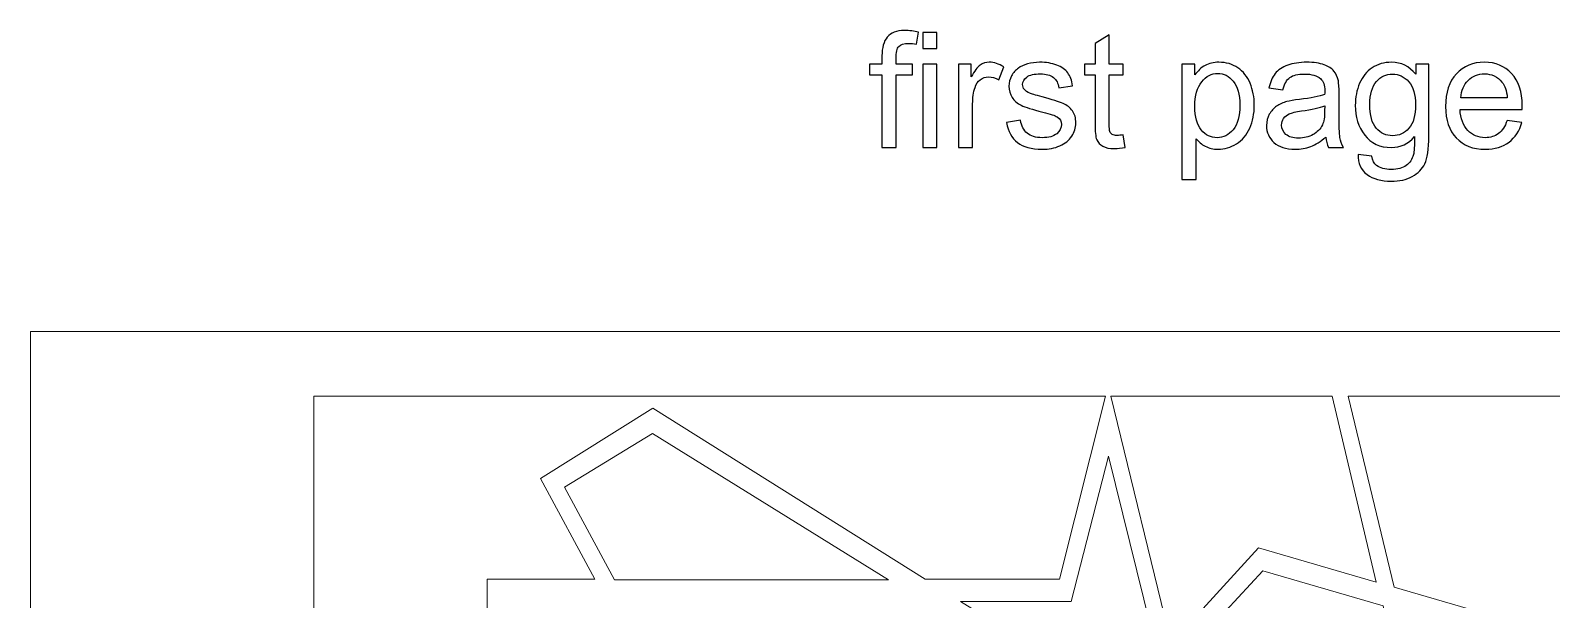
# Model space of a CAD drawing. Header units: centimetres. Extents: x -12.3 to 38.8, y -41.7 to 12.7.
# Drawn here: x 23.9 to 31.91, y 9.61 to 12.6 of the extents above; entities that cross this region are included whole.
import ezdxf

# ---------------------------------------------------------------- set-up
doc = ezdxf.new("R2010")
doc.units = ezdxf.units.CM
doc.header["$MEASUREMENT"] = 0
doc.layers.add('layer 1', color=7, linetype='Continuous')

msp = doc.modelspace()

# ---------------------------------------------------------------- linework, layer by layer
at = {"layer": 'layer 1', "color": 250}
for points, knots in [([(28.3841, 11.98758), (28.3841, 11.98758), (28.3841, 12.36943), (28.3841, 12.36943), (28.3841, 12.36943), (28.3841, 12.36943), (28.31806, 12.36943), (28.31806, 12.36943), (28.31806, 12.36943), (28.31806, 12.36943), (28.31806, 12.427), (28.31806, 12.427), (28.31806, 12.427), (28.31806, 12.427), (28.3841, 12.427), (28.3841, 12.427), (28.3841, 12.427), (28.3841, 12.427), (28.3841, 12.46948), (28.3841, 12.46948), (28.3841, 12.46948), (28.3841, 12.51294), (28.39356, 12.54624), (28.41233, 12.56924), (28.41233, 12.56924), (28.43109, 12.59238), (28.46073, 12.60396), (28.50137, 12.60396), (28.50137, 12.60396), (28.52874, 12.60396), (28.554, 12.60085), (28.57714, 12.59464), (28.57714, 12.59464), (28.57714, 12.59464), (28.56557, 12.53185), (28.56557, 12.53185), (28.56557, 12.53185), (28.5509, 12.53425), (28.53749, 12.53538), (28.52536, 12.53538), (28.52536, 12.53538), (28.49967, 12.53538), (28.48204, 12.5303), (28.47272, 12.52014), (28.47272, 12.52014), (28.46327, 12.50998), (28.45861, 12.48839), (28.45861, 12.45537), (28.45861, 12.45537), (28.45861, 12.45537), (28.45861, 12.427), (28.45861, 12.427), (28.45861, 12.427), (28.45861, 12.427), (28.54412, 12.427), (28.54412, 12.427), (28.54412, 12.427), (28.54412, 12.427), (28.54412, 12.36943), (28.54412, 12.36943), (28.54412, 12.36943), (28.54412, 12.36943), (28.45861, 12.36943), (28.45861, 12.36943), (28.45861, 12.36943), (28.45861, 12.36943), (28.45861, 11.98758), (28.45861, 11.98758), (28.45861, 11.98758), (28.45861, 11.98758), (28.3841, 11.98758), (28.3841, 11.98758)], [0, 0, 0, 0, 0.0526316, 0.0526316, 0.0526316, 0.0526316, 0.1052632, 0.1052632, 0.1052632, 0.1052632, 0.1578947, 0.1578947, 0.1578947, 0.1578947, 0.2105263, 0.2105263, 0.2105263, 0.2105263, 0.2631579, 0.2631579, 0.2631579, 0.2631579, 0.3157895, 0.3157895, 0.3157895, 0.3157895, 0.3684211, 0.3684211, 0.3684211, 0.3684211, 0.4210526, 0.4210526, 0.4210526, 0.4210526, 0.4736842, 0.4736842, 0.4736842, 0.4736842, 0.5263158, 0.5263158, 0.5263158, 0.5263158, 0.5789474, 0.5789474, 0.5789474, 0.5789474, 0.6315789, 0.6315789, 0.6315789, 0.6315789, 0.6842105, 0.6842105, 0.6842105, 0.6842105, 0.7368421, 0.7368421, 0.7368421, 0.7368421, 0.7894737, 0.7894737, 0.7894737, 0.7894737, 0.8421053, 0.8421053, 0.8421053, 0.8421053, 0.8947368, 0.8947368, 0.8947368, 0.8947368, 1, 1, 1, 1]), ([(28.59916, 12.50913), (28.59916, 12.50913), (28.59916, 12.5938), (28.59916, 12.5938), (28.59916, 12.5938), (28.59916, 12.5938), (28.67366, 12.5938), (28.67366, 12.5938), (28.67366, 12.5938), (28.67366, 12.5938), (28.67366, 12.50913), (28.67366, 12.50913), (28.67366, 12.50913), (28.67366, 12.50913), (28.59916, 12.50913), (28.59916, 12.50913)], [0, 0, 0, 0, 0.2, 0.2, 0.2, 0.2, 0.4, 0.4, 0.4, 0.4, 0.6, 0.6, 0.6, 0.6, 1, 1, 1, 1]), ([(29.65496, 12.05404), (29.65496, 12.05404), (29.66512, 11.98829), (29.66512, 11.98829), (29.66512, 11.98829), (29.64424, 11.98391), (29.62547, 11.98165), (29.6091, 11.98165), (29.6091, 11.98165), (29.58215, 11.98165), (29.56127, 11.98589), (29.54631, 11.99449), (29.54631, 11.99449), (29.53149, 12.0031), (29.52105, 12.01425), (29.51498, 12.02822), (29.51498, 12.02822), (29.50891, 12.04219), (29.50595, 12.07154), (29.50595, 12.11627), (29.50595, 12.11627), (29.50595, 12.11627), (29.50595, 12.36943), (29.50595, 12.36943), (29.50595, 12.36943), (29.50595, 12.36943), (29.45092, 12.36943), (29.45092, 12.36943), (29.45092, 12.36943), (29.45092, 12.36943), (29.45092, 12.427), (29.45092, 12.427), (29.45092, 12.427), (29.45092, 12.427), (29.50595, 12.427), (29.50595, 12.427), (29.50595, 12.427), (29.50595, 12.427), (29.50595, 12.53566), (29.50595, 12.53566), (29.50595, 12.53566), (29.50595, 12.53566), (29.58046, 12.58039), (29.58046, 12.58039), (29.58046, 12.58039), (29.58046, 12.58039), (29.58046, 12.427), (29.58046, 12.427), (29.58046, 12.427), (29.58046, 12.427), (29.65496, 12.427), (29.65496, 12.427), (29.65496, 12.427), (29.65496, 12.427), (29.65496, 12.36943), (29.65496, 12.36943), (29.65496, 12.36943), (29.65496, 12.36943), (29.58046, 12.36943), (29.58046, 12.36943), (29.58046, 12.36943), (29.58046, 12.36943), (29.58046, 12.11204), (29.58046, 12.11204), (29.58046, 12.11204), (29.58046, 12.09073), (29.58173, 12.07704), (29.58441, 12.07098), (29.58441, 12.07098), (29.58695, 12.06491), (29.59118, 12.06011), (29.59711, 12.05644), (29.59711, 12.05644), (29.60304, 12.05291), (29.6115, 12.05108), (29.62251, 12.05108), (29.62251, 12.05108), (29.63069, 12.05108), (29.64156, 12.05207), (29.65496, 12.05404)], [0, 0, 0, 0, 0.047619, 0.047619, 0.047619, 0.047619, 0.0952381, 0.0952381, 0.0952381, 0.0952381, 0.1428571, 0.1428571, 0.1428571, 0.1428571, 0.1904762, 0.1904762, 0.1904762, 0.1904762, 0.2380952, 0.2380952, 0.2380952, 0.2380952, 0.2857143, 0.2857143, 0.2857143, 0.2857143, 0.3333333, 0.3333333, 0.3333333, 0.3333333, 0.3809524, 0.3809524, 0.3809524, 0.3809524, 0.4285714, 0.4285714, 0.4285714, 0.4285714, 0.4761905, 0.4761905, 0.4761905, 0.4761905, 0.5238095, 0.5238095, 0.5238095, 0.5238095, 0.5714286, 0.5714286, 0.5714286, 0.5714286, 0.6190476, 0.6190476, 0.6190476, 0.6190476, 0.6666667, 0.6666667, 0.6666667, 0.6666667, 0.7142857, 0.7142857, 0.7142857, 0.7142857, 0.7619048, 0.7619048, 0.7619048, 0.7619048, 0.8095238, 0.8095238, 0.8095238, 0.8095238, 0.8571429, 0.8571429, 0.8571429, 0.8571429, 0.9047619, 0.9047619, 0.9047619, 0.9047619, 1, 1, 1, 1]), ([(28.59916, 11.98758), (28.59916, 11.98758), (28.59916, 12.427), (28.59916, 12.427), (28.59916, 12.427), (28.59916, 12.427), (28.67366, 12.427), (28.67366, 12.427), (28.67366, 12.427), (28.67366, 12.427), (28.67366, 11.98758), (28.67366, 11.98758), (28.67366, 11.98758), (28.67366, 11.98758), (28.59916, 11.98758), (28.59916, 11.98758)], [0, 0, 0, 0, 0.2, 0.2, 0.2, 0.2, 0.4, 0.4, 0.4, 0.4, 0.6, 0.6, 0.6, 0.6, 1, 1, 1, 1]), ([(28.78712, 11.98758), (28.78712, 11.98758), (28.78712, 12.427), (28.78712, 12.427), (28.78712, 12.427), (28.78712, 12.427), (28.85401, 12.427), (28.85401, 12.427), (28.85401, 12.427), (28.85401, 12.427), (28.85401, 12.35969), (28.85401, 12.35969), (28.85401, 12.35969), (28.87108, 12.39088), (28.88689, 12.41148), (28.90142, 12.42136), (28.90142, 12.42136), (28.91596, 12.43138), (28.9319, 12.43632), (28.94926, 12.43632), (28.94926, 12.43632), (28.97438, 12.43632), (28.99992, 12.42841), (29.02588, 12.41275), (29.02588, 12.41275), (29.02588, 12.41275), (28.99936, 12.34403), (28.99936, 12.34403), (28.99936, 12.34403), (28.98129, 12.35419), (28.96323, 12.35927), (28.94517, 12.35927), (28.94517, 12.35927), (28.92894, 12.35927), (28.91441, 12.35433), (28.90157, 12.34459), (28.90157, 12.34459), (28.88872, 12.33486), (28.87955, 12.32131), (28.87405, 12.30395), (28.87405, 12.30395), (28.86572, 12.27756), (28.86163, 12.24864), (28.86163, 12.21717), (28.86163, 12.21717), (28.86163, 12.21717), (28.86163, 11.98758), (28.86163, 11.98758), (28.86163, 11.98758), (28.86163, 11.98758), (28.78712, 11.98758), (28.78712, 11.98758)], [0, 0, 0, 0, 0.0714286, 0.0714286, 0.0714286, 0.0714286, 0.1428571, 0.1428571, 0.1428571, 0.1428571, 0.2142857, 0.2142857, 0.2142857, 0.2142857, 0.2857143, 0.2857143, 0.2857143, 0.2857143, 0.3571429, 0.3571429, 0.3571429, 0.3571429, 0.4285714, 0.4285714, 0.4285714, 0.4285714, 0.5, 0.5, 0.5, 0.5, 0.5714286, 0.5714286, 0.5714286, 0.5714286, 0.6428571, 0.6428571, 0.6428571, 0.6428571, 0.7142857, 0.7142857, 0.7142857, 0.7142857, 0.7857143, 0.7857143, 0.7857143, 0.7857143, 0.8571429, 0.8571429, 0.8571429, 0.8571429, 1, 1, 1, 1]), ([(29.04028, 12.11881), (29.04028, 12.11881), (29.11394, 12.13067), (29.11394, 12.13067), (29.11394, 12.13067), (29.11803, 12.10117), (29.1296, 12.0786), (29.14851, 12.06279), (29.14851, 12.06279), (29.16742, 12.04713), (29.19395, 12.03923), (29.22781, 12.03923), (29.22781, 12.03923), (29.2621, 12.03923), (29.2875, 12.04614), (29.30416, 12.06011), (29.30416, 12.06011), (29.32067, 12.07394), (29.32899, 12.09031), (29.32899, 12.10908), (29.32899, 12.10908), (29.32899, 12.12587), (29.32151, 12.13913), (29.3067, 12.14873), (29.3067, 12.14873), (29.29625, 12.15536), (29.27085, 12.16369), (29.2305, 12.17399), (29.2305, 12.17399), (29.17603, 12.18768), (29.13835, 12.19953), (29.11718, 12.20955), (29.11718, 12.20955), (29.09616, 12.21971), (29.08021, 12.23354), (29.06935, 12.25132), (29.06935, 12.25132), (29.05848, 12.26896), (29.05298, 12.28857), (29.05298, 12.31002), (29.05298, 12.31002), (29.05298, 12.32963), (29.05749, 12.3477), (29.06638, 12.36435), (29.06638, 12.36435), (29.07541, 12.381), (29.08755, 12.39483), (29.10293, 12.40583), (29.10293, 12.40583), (29.1145, 12.4143), (29.13031, 12.4215), (29.1502, 12.42743), (29.1502, 12.42743), (29.17024, 12.43335), (29.19155, 12.43632), (29.21441, 12.43632), (29.21441, 12.43632), (29.24884, 12.43632), (29.27904, 12.43138), (29.305, 12.42136), (29.305, 12.42136), (29.33111, 12.41148), (29.3503, 12.39793), (29.36272, 12.381), (29.36272, 12.381), (29.37499, 12.36392), (29.3836, 12.34121), (29.38826, 12.3127), (29.38826, 12.3127), (29.38826, 12.3127), (29.31544, 12.30254), (29.31544, 12.30254), (29.31544, 12.30254), (29.3122, 12.3254), (29.3026, 12.34332), (29.2868, 12.35616), (29.2868, 12.35616), (29.27099, 12.369), (29.2487, 12.37535), (29.21977, 12.37535), (29.21977, 12.37535), (29.18576, 12.37535), (29.16135, 12.36971), (29.14682, 12.35842), (29.14682, 12.35842), (29.13228, 12.34713), (29.12494, 12.33387), (29.12494, 12.31877), (29.12494, 12.31877), (29.12494, 12.30917), (29.12791, 12.30042), (29.13397, 12.29266), (29.13397, 12.29266), (29.14004, 12.28476), (29.1495, 12.27813), (29.16248, 12.27291), (29.16248, 12.27291), (29.16996, 12.27009), (29.19169, 12.26374), (29.2281, 12.25386), (29.2281, 12.25386), (29.28059, 12.23989), (29.31728, 12.22832), (29.33816, 12.21943), (29.33816, 12.21943), (29.35905, 12.21054), (29.37542, 12.19741), (29.38727, 12.18048), (29.38727, 12.18048), (29.39926, 12.16341), (29.40519, 12.14224), (29.40519, 12.11684), (29.40519, 12.11684), (29.40519, 12.09214), (29.39799, 12.06886), (29.38346, 12.04699), (29.38346, 12.04699), (29.36893, 12.02512), (29.34804, 12.00818), (29.32081, 11.99619), (29.32081, 11.99619), (29.29343, 11.98419), (29.26253, 11.97827), (29.2281, 11.97827), (29.2281, 11.97827), (29.17109, 11.97827), (29.12748, 11.99012), (29.09757, 12.01369), (29.09757, 12.01369), (29.06765, 12.03739), (29.0486, 12.07239), (29.04028, 12.11881)], [0, 0, 0, 0, 0.0294118, 0.0294118, 0.0294118, 0.0294118, 0.0588235, 0.0588235, 0.0588235, 0.0588235, 0.0882353, 0.0882353, 0.0882353, 0.0882353, 0.1176471, 0.1176471, 0.1176471, 0.1176471, 0.1470588, 0.1470588, 0.1470588, 0.1470588, 0.1764706, 0.1764706, 0.1764706, 0.1764706, 0.2058824, 0.2058824, 0.2058824, 0.2058824, 0.2352941, 0.2352941, 0.2352941, 0.2352941, 0.2647059, 0.2647059, 0.2647059, 0.2647059, 0.2941176, 0.2941176, 0.2941176, 0.2941176, 0.3235294, 0.3235294, 0.3235294, 0.3235294, 0.3529412, 0.3529412, 0.3529412, 0.3529412, 0.3823529, 0.3823529, 0.3823529, 0.3823529, 0.4117647, 0.4117647, 0.4117647, 0.4117647, 0.4411765, 0.4411765, 0.4411765, 0.4411765, 0.4705882, 0.4705882, 0.4705882, 0.4705882, 0.5, 0.5, 0.5, 0.5, 0.5294118, 0.5294118, 0.5294118, 0.5294118, 0.5588235, 0.5588235, 0.5588235, 0.5588235, 0.5882353, 0.5882353, 0.5882353, 0.5882353, 0.6176471, 0.6176471, 0.6176471, 0.6176471, 0.6470588, 0.6470588, 0.6470588, 0.6470588, 0.6764706, 0.6764706, 0.6764706, 0.6764706, 0.7058824, 0.7058824, 0.7058824, 0.7058824, 0.7352941, 0.7352941, 0.7352941, 0.7352941, 0.7647059, 0.7647059, 0.7647059, 0.7647059, 0.7941176, 0.7941176, 0.7941176, 0.7941176, 0.8235294, 0.8235294, 0.8235294, 0.8235294, 0.8529412, 0.8529412, 0.8529412, 0.8529412, 0.8823529, 0.8823529, 0.8823529, 0.8823529, 0.9117647, 0.9117647, 0.9117647, 0.9117647, 0.9411765, 0.9411765, 0.9411765, 0.9411765, 1, 1, 1, 1]), ([(29.96371, 11.81909), (29.96371, 11.81909), (29.96371, 12.427), (29.96371, 12.427), (29.96371, 12.427), (29.96371, 12.427), (30.03144, 12.427), (30.03144, 12.427), (30.03144, 12.427), (30.03144, 12.427), (30.03144, 12.36929), (30.03144, 12.36929), (30.03144, 12.36929), (30.04739, 12.39158), (30.06545, 12.40837), (30.08563, 12.41952), (30.08563, 12.41952), (30.10567, 12.43067), (30.13008, 12.43632), (30.15873, 12.43632), (30.15873, 12.43632), (30.19626, 12.43632), (30.22928, 12.42672), (30.25793, 12.40739), (30.25793, 12.40739), (30.28657, 12.3882), (30.30816, 12.36096), (30.32284, 12.32597), (30.32284, 12.32597), (30.33737, 12.29083), (30.34471, 12.25245), (30.34471, 12.21054), (30.34471, 12.21054), (30.34471, 12.1658), (30.33667, 12.12545), (30.32058, 12.08946), (30.32058, 12.08946), (30.30449, 12.05362), (30.28107, 12.0261), (30.25031, 12.00691), (30.25031, 12.00691), (30.21969, 11.98786), (30.18737, 11.97827), (30.15351, 11.97827), (30.15351, 11.97827), (30.12867, 11.97827), (30.10637, 11.98349), (30.08676, 11.99393), (30.08676, 11.99393), (30.067, 12.00437), (30.05092, 12.0175), (30.03822, 12.03344), (30.03822, 12.03344), (30.03822, 12.03344), (30.03822, 11.81909), (30.03822, 11.81909), (30.03822, 11.81909), (30.03822, 11.81909), (29.96371, 11.81909), (29.96371, 11.81909)], [0, 0, 0, 0, 0.0625, 0.0625, 0.0625, 0.0625, 0.125, 0.125, 0.125, 0.125, 0.1875, 0.1875, 0.1875, 0.1875, 0.25, 0.25, 0.25, 0.25, 0.3125, 0.3125, 0.3125, 0.3125, 0.375, 0.375, 0.375, 0.375, 0.4375, 0.4375, 0.4375, 0.4375, 0.5, 0.5, 0.5, 0.5, 0.5625, 0.5625, 0.5625, 0.5625, 0.625, 0.625, 0.625, 0.625, 0.6875, 0.6875, 0.6875, 0.6875, 0.75, 0.75, 0.75, 0.75, 0.8125, 0.8125, 0.8125, 0.8125, 0.875, 0.875, 0.875, 0.875, 1, 1, 1, 1]), ([(30.72162, 12.04261), (30.69396, 12.01905), (30.66729, 12.00254), (30.64175, 11.9928), (30.64175, 11.9928), (30.61621, 11.98306), (30.58884, 11.97827), (30.55948, 11.97827), (30.55948, 11.97827), (30.51122, 11.97827), (30.47411, 11.98998), (30.44815, 12.01354), (30.44815, 12.01354), (30.42218, 12.03697), (30.4092, 12.06703), (30.4092, 12.10357), (30.4092, 12.10357), (30.4092, 12.12502), (30.41414, 12.14464), (30.42388, 12.16242), (30.42388, 12.16242), (30.43375, 12.1802), (30.44659, 12.19431), (30.4624, 12.20503), (30.4624, 12.20503), (30.47834, 12.21576), (30.49612, 12.22394), (30.51602, 12.22945), (30.51602, 12.22945), (30.5307, 12.23326), (30.55285, 12.23692), (30.58234, 12.24059), (30.58234, 12.24059), (30.64246, 12.24765), (30.68691, 12.25626), (30.71527, 12.26613), (30.71527, 12.26613), (30.71555, 12.27629), (30.71569, 12.28279), (30.71569, 12.28547), (30.71569, 12.28547), (30.71569, 12.31566), (30.70864, 12.33697), (30.69453, 12.34939), (30.69453, 12.34939), (30.67548, 12.36618), (30.64711, 12.37451), (30.60958, 12.37451), (30.60958, 12.37451), (30.57444, 12.37451), (30.54848, 12.3683), (30.53183, 12.35602), (30.53183, 12.35602), (30.51503, 12.34375), (30.50276, 12.32201), (30.49471, 12.29069), (30.49471, 12.29069), (30.49471, 12.29069), (30.4219, 12.30085), (30.4219, 12.30085), (30.4219, 12.30085), (30.42853, 12.33203), (30.4394, 12.35729), (30.45464, 12.37648), (30.45464, 12.37648), (30.46988, 12.39567), (30.49189, 12.41035), (30.52068, 12.42079), (30.52068, 12.42079), (30.54932, 12.43109), (30.58277, 12.43632), (30.62059, 12.43632), (30.62059, 12.43632), (30.65812, 12.43632), (30.68874, 12.43194), (30.71231, 12.42305), (30.71231, 12.42305), (30.73573, 12.41416), (30.75309, 12.40315), (30.7641, 12.38975), (30.7641, 12.38975), (30.7751, 12.37634), (30.78286, 12.35941), (30.78738, 12.33895), (30.78738, 12.33895), (30.78978, 12.32625), (30.79105, 12.30339), (30.79105, 12.27051), (30.79105, 12.27051), (30.79105, 12.27051), (30.79105, 12.17173), (30.79105, 12.17173), (30.79105, 12.17173), (30.79105, 12.10273), (30.7926, 12.05912), (30.7957, 12.04064), (30.7957, 12.04064), (30.79867, 12.02215), (30.80488, 12.00451), (30.81391, 11.98758), (30.81391, 11.98758), (30.81391, 11.98758), (30.73601, 11.98758), (30.73601, 11.98758), (30.73601, 11.98758), (30.72854, 12.00324), (30.72374, 12.02159), (30.72162, 12.04261)], [0, 0, 0, 0, 0.0357143, 0.0357143, 0.0357143, 0.0357143, 0.0714286, 0.0714286, 0.0714286, 0.0714286, 0.1071429, 0.1071429, 0.1071429, 0.1071429, 0.1428571, 0.1428571, 0.1428571, 0.1428571, 0.1785714, 0.1785714, 0.1785714, 0.1785714, 0.2142857, 0.2142857, 0.2142857, 0.2142857, 0.25, 0.25, 0.25, 0.25, 0.2857143, 0.2857143, 0.2857143, 0.2857143, 0.3214286, 0.3214286, 0.3214286, 0.3214286, 0.3571429, 0.3571429, 0.3571429, 0.3571429, 0.3928571, 0.3928571, 0.3928571, 0.3928571, 0.4285714, 0.4285714, 0.4285714, 0.4285714, 0.4642857, 0.4642857, 0.4642857, 0.4642857, 0.5, 0.5, 0.5, 0.5, 0.5357143, 0.5357143, 0.5357143, 0.5357143, 0.5714286, 0.5714286, 0.5714286, 0.5714286, 0.6071429, 0.6071429, 0.6071429, 0.6071429, 0.6428571, 0.6428571, 0.6428571, 0.6428571, 0.6785714, 0.6785714, 0.6785714, 0.6785714, 0.7142857, 0.7142857, 0.7142857, 0.7142857, 0.75, 0.75, 0.75, 0.75, 0.7857143, 0.7857143, 0.7857143, 0.7857143, 0.8214286, 0.8214286, 0.8214286, 0.8214286, 0.8571429, 0.8571429, 0.8571429, 0.8571429, 0.8928571, 0.8928571, 0.8928571, 0.8928571, 0.9285714, 0.9285714, 0.9285714, 0.9285714, 1, 1, 1, 1]), ([(30.8918, 11.95117), (30.8918, 11.95117), (30.96377, 11.94101), (30.96377, 11.94101), (30.96377, 11.94101), (30.96673, 11.91872), (30.9752, 11.90249), (30.98903, 11.89219), (30.98903, 11.89219), (31.00751, 11.8785), (31.03277, 11.87159), (31.06481, 11.87159), (31.06481, 11.87159), (31.09924, 11.87159), (31.12591, 11.8785), (31.14467, 11.89219), (31.14467, 11.89219), (31.16344, 11.90588), (31.17614, 11.92521), (31.18277, 11.9499), (31.18277, 11.9499), (31.18658, 11.965), (31.18842, 11.99675), (31.18814, 12.04515), (31.18814, 12.04515), (31.15554, 12.00677), (31.11504, 11.98758), (31.0665, 11.98758), (31.0665, 11.98758), (31.0061, 11.98758), (30.95925, 12.00931), (30.92623, 12.05291), (30.92623, 12.05291), (30.89307, 12.09638), (30.87656, 12.14859), (30.87656, 12.20941), (30.87656, 12.20941), (30.87656, 12.25132), (30.88418, 12.28998), (30.89928, 12.3254), (30.89928, 12.3254), (30.91438, 12.36082), (30.93639, 12.38805), (30.96518, 12.40739), (30.96518, 12.40739), (30.99397, 12.42672), (31.02783, 12.43632), (31.06678, 12.43632), (31.06678, 12.43632), (31.11857, 12.43632), (31.16133, 12.41515), (31.19491, 12.37281), (31.19491, 12.37281), (31.19491, 12.37281), (31.19491, 12.427), (31.19491, 12.427), (31.19491, 12.427), (31.19491, 12.427), (31.26349, 12.427), (31.26349, 12.427), (31.26349, 12.427), (31.26349, 12.427), (31.26349, 12.04755), (31.26349, 12.04755), (31.26349, 12.04755), (31.26349, 11.97911), (31.25658, 11.93071), (31.24261, 11.90221), (31.24261, 11.90221), (31.22878, 11.8737), (31.20662, 11.85113), (31.17657, 11.83461), (31.17657, 11.83461), (31.14637, 11.8181), (31.10926, 11.80978), (31.06523, 11.80978), (31.06523, 11.80978), (31.01288, 11.80978), (30.97068, 11.82149), (30.93851, 11.84506), (30.93851, 11.84506), (30.9062, 11.86848), (30.89067, 11.9039), (30.8918, 11.95117)], [0, 0, 0, 0, 0.0454545, 0.0454545, 0.0454545, 0.0454545, 0.0909091, 0.0909091, 0.0909091, 0.0909091, 0.1363636, 0.1363636, 0.1363636, 0.1363636, 0.1818182, 0.1818182, 0.1818182, 0.1818182, 0.2272727, 0.2272727, 0.2272727, 0.2272727, 0.2727273, 0.2727273, 0.2727273, 0.2727273, 0.3181818, 0.3181818, 0.3181818, 0.3181818, 0.3636364, 0.3636364, 0.3636364, 0.3636364, 0.4090909, 0.4090909, 0.4090909, 0.4090909, 0.4545455, 0.4545455, 0.4545455, 0.4545455, 0.5, 0.5, 0.5, 0.5, 0.5454545, 0.5454545, 0.5454545, 0.5454545, 0.5909091, 0.5909091, 0.5909091, 0.5909091, 0.6363636, 0.6363636, 0.6363636, 0.6363636, 0.6818182, 0.6818182, 0.6818182, 0.6818182, 0.7272727, 0.7272727, 0.7272727, 0.7272727, 0.7727273, 0.7727273, 0.7727273, 0.7727273, 0.8181818, 0.8181818, 0.8181818, 0.8181818, 0.8636364, 0.8636364, 0.8636364, 0.8636364, 0.9090909, 0.9090909, 0.9090909, 0.9090909, 1, 1, 1, 1]), ([(31.6761, 12.12982), (31.6761, 12.12982), (31.75315, 12.11966), (31.75315, 12.11966), (31.75315, 12.11966), (31.74115, 12.07493), (31.71872, 12.04007), (31.68598, 12.01538), (31.68598, 12.01538), (31.65324, 11.99068), (31.61147, 11.97827), (31.56053, 11.97827), (31.56053, 11.97827), (31.49647, 11.97827), (31.44567, 11.99802), (31.40813, 12.03753), (31.40813, 12.03753), (31.37059, 12.0769), (31.35183, 12.13236), (31.35183, 12.20362), (31.35183, 12.20362), (31.35183, 12.27728), (31.37074, 12.33457), (31.40869, 12.37521), (31.40869, 12.37521), (31.44665, 12.416), (31.4959, 12.43632), (31.55644, 12.43632), (31.55644, 12.43632), (31.615, 12.43632), (31.66284, 12.41642), (31.69995, 12.37648), (31.69995, 12.37648), (31.73706, 12.33655), (31.75569, 12.28039), (31.75569, 12.208), (31.75569, 12.208), (31.75569, 12.20362), (31.75555, 12.19699), (31.75527, 12.18824), (31.75527, 12.18824), (31.75527, 12.18824), (31.42803, 12.18824), (31.42803, 12.18824), (31.42803, 12.18824), (31.43085, 12.14012), (31.4444, 12.10315), (31.46895, 12.07761), (31.46895, 12.07761), (31.49336, 12.05207), (31.52398, 12.03923), (31.56053, 12.03923), (31.56053, 12.03923), (31.58777, 12.03923), (31.61105, 12.04642), (31.63024, 12.06082), (31.63024, 12.06082), (31.64957, 12.07521), (31.66481, 12.09821), (31.6761, 12.12982)], [0, 0, 0, 0, 0.0625, 0.0625, 0.0625, 0.0625, 0.125, 0.125, 0.125, 0.125, 0.1875, 0.1875, 0.1875, 0.1875, 0.25, 0.25, 0.25, 0.25, 0.3125, 0.3125, 0.3125, 0.3125, 0.375, 0.375, 0.375, 0.375, 0.4375, 0.4375, 0.4375, 0.4375, 0.5, 0.5, 0.5, 0.5, 0.5625, 0.5625, 0.5625, 0.5625, 0.625, 0.625, 0.625, 0.625, 0.6875, 0.6875, 0.6875, 0.6875, 0.75, 0.75, 0.75, 0.75, 0.8125, 0.8125, 0.8125, 0.8125, 0.875, 0.875, 0.875, 0.875, 1, 1, 1, 1]), ([(30.03144, 12.20461), (30.03144, 12.14831), (30.04287, 12.10668), (30.06559, 12.07973), (30.06559, 12.07973), (30.08845, 12.05277), (30.11611, 12.03923), (30.14857, 12.03923), (30.14857, 12.03923), (30.18159, 12.03923), (30.20981, 12.0532), (30.23323, 12.08114), (30.23323, 12.08114), (30.2568, 12.10908), (30.26851, 12.15226), (30.26851, 12.21082), (30.26851, 12.21082), (30.26851, 12.2667), (30.25708, 12.30847), (30.23408, 12.33627), (30.23408, 12.33627), (30.21108, 12.36407), (30.1837, 12.37789), (30.15181, 12.37789), (30.15181, 12.37789), (30.1202, 12.37789), (30.09226, 12.36308), (30.06799, 12.33359), (30.06799, 12.33359), (30.04358, 12.30395), (30.03144, 12.26105), (30.03144, 12.20461)], [0, 0, 0, 0, 0.1111111, 0.1111111, 0.1111111, 0.1111111, 0.2222222, 0.2222222, 0.2222222, 0.2222222, 0.3333333, 0.3333333, 0.3333333, 0.3333333, 0.4444444, 0.4444444, 0.4444444, 0.4444444, 0.5555556, 0.5555556, 0.5555556, 0.5555556, 0.6666667, 0.6666667, 0.6666667, 0.6666667, 0.7777778, 0.7777778, 0.7777778, 0.7777778, 1, 1, 1, 1]), ([(30.95276, 12.21477), (30.95276, 12.15734), (30.96419, 12.11543), (30.98705, 12.08904), (30.98705, 12.08904), (31.01005, 12.06265), (31.0387, 12.04939), (31.07313, 12.04939), (31.07313, 12.04939), (31.10742, 12.04939), (31.13607, 12.06251), (31.15935, 12.08876), (31.15935, 12.08876), (31.18249, 12.115), (31.19406, 12.15621), (31.19406, 12.21237), (31.19406, 12.21237), (31.19406, 12.26599), (31.18207, 12.30649), (31.15822, 12.33373), (31.15822, 12.33373), (31.13437, 12.36096), (31.10559, 12.37451), (31.072, 12.37451), (31.072, 12.37451), (31.03884, 12.37451), (31.01076, 12.3611), (30.98748, 12.33429), (30.98748, 12.33429), (30.96433, 12.30748), (30.95276, 12.26769), (30.95276, 12.21477)], [0, 0, 0, 0, 0.1111111, 0.1111111, 0.1111111, 0.1111111, 0.2222222, 0.2222222, 0.2222222, 0.2222222, 0.3333333, 0.3333333, 0.3333333, 0.3333333, 0.4444444, 0.4444444, 0.4444444, 0.4444444, 0.5555556, 0.5555556, 0.5555556, 0.5555556, 0.6666667, 0.6666667, 0.6666667, 0.6666667, 0.7777778, 0.7777778, 0.7777778, 0.7777778, 1, 1, 1, 1]), ([(31.43226, 12.2492), (31.43226, 12.2492), (31.67695, 12.2492), (31.67695, 12.2492), (31.67695, 12.2492), (31.6737, 12.28617), (31.66425, 12.31383), (31.64887, 12.33232), (31.64887, 12.33232), (31.6253, 12.36096), (31.59454, 12.37535), (31.55686, 12.37535), (31.55686, 12.37535), (31.52271, 12.37535), (31.49407, 12.36392), (31.47078, 12.34106), (31.47078, 12.34106), (31.44764, 12.3182), (31.4348, 12.28758), (31.43226, 12.2492)], [0, 0, 0, 0, 0.1666667, 0.1666667, 0.1666667, 0.1666667, 0.3333333, 0.3333333, 0.3333333, 0.3333333, 0.5, 0.5, 0.5, 0.5, 0.6666667, 0.6666667, 0.6666667, 0.6666667, 1, 1, 1, 1]), ([(30.71569, 12.20771), (30.6886, 12.19671), (30.64796, 12.18739), (30.59377, 12.17977), (30.59377, 12.17977), (30.56301, 12.1754), (30.54128, 12.17046), (30.52858, 12.16496), (30.52858, 12.16496), (30.51588, 12.15945), (30.50614, 12.15141), (30.49923, 12.14097), (30.49923, 12.14097), (30.49231, 12.13039), (30.48879, 12.11867), (30.48879, 12.10569), (30.48879, 12.10569), (30.48879, 12.08608), (30.49627, 12.06957), (30.51136, 12.05644), (30.51136, 12.05644), (30.52646, 12.04332), (30.54848, 12.03669), (30.57741, 12.03669), (30.57741, 12.03669), (30.60605, 12.03669), (30.63159, 12.0429), (30.65403, 12.05545), (30.65403, 12.05545), (30.67632, 12.06787), (30.69283, 12.08495), (30.70328, 12.10654), (30.70328, 12.10654), (30.71132, 12.12333), (30.71527, 12.14802), (30.71527, 12.18062), (30.71527, 12.18062), (30.71527, 12.18062), (30.71569, 12.20771), (30.71569, 12.20771)], [0, 0, 0, 0, 0.0909091, 0.0909091, 0.0909091, 0.0909091, 0.1818182, 0.1818182, 0.1818182, 0.1818182, 0.2727273, 0.2727273, 0.2727273, 0.2727273, 0.3636364, 0.3636364, 0.3636364, 0.3636364, 0.4545455, 0.4545455, 0.4545455, 0.4545455, 0.5454545, 0.5454545, 0.5454545, 0.5454545, 0.6363636, 0.6363636, 0.6363636, 0.6363636, 0.7272727, 0.7272727, 0.7272727, 0.7272727, 0.8181818, 0.8181818, 0.8181818, 0.8181818, 1, 1, 1, 1])]:
    msp.add_open_spline(points, degree=3, knots=knots, dxfattribs=at)
at = {"layer": 'layer 1', "color": 7, "lineweight": 9}
msp.add_open_spline([(23.90013, 11.0185), (23.90013, 11.0185), (38.7565, 11.0185), (38.7565, 11.0185), (38.7565, 11.0185), (38.7565, 11.0185), (38.7565, -9.98942), (38.7565, -9.98942), (38.7565, -9.98942), (38.7565, -9.98942), (23.90013, -9.98942), (23.90013, -9.98942), (23.90013, -9.98942), (23.90013, -9.98942), (23.90013, 11.0185), (23.90013, 11.0185)], degree=3, knots=[0, 0, 0, 0, 0.2, 0.2, 0.2, 0.2, 0.4, 0.4, 0.4, 0.4, 0.6, 0.6, 0.6, 0.6, 1, 1, 1, 1], dxfattribs=at)
at = {"layer": 'layer 1', "color": 225, "lineweight": 9}
msp.add_open_spline([(27.07566, 10.6783), (27.07566, 10.6783), (29.56085, 10.6783), (29.56085, 10.6783), (29.56085, 10.6783), (29.56085, 10.6783), (29.31857, 9.71482), (29.31857, 9.71482), (29.31857, 9.71482), (29.31857, 9.71482), (28.61182, 9.71482), (28.61182, 9.71482), (28.61182, 9.71482), (28.61182, 9.71482), (27.17754, 10.6144), (27.17754, 10.6144), (27.17754, 10.6144), (27.17754, 10.6144), (26.58564, 10.24548), (26.58564, 10.24548), (26.58564, 10.24548), (26.58564, 10.24548), (26.87252, 9.71482), (26.87252, 9.71482), (26.87252, 9.71482), (26.87252, 9.71482), (26.30589, 9.71482), (26.30589, 9.71482), (26.30589, 9.71482), (26.30589, 9.71482), (26.30589, 9.08786), (26.30589, 9.08786), (26.30589, 9.08786), (26.30589, 9.08786), (25.8088, 9.39874), (25.8088, 9.39874), (25.8088, 9.39874), (25.8088, 9.39874), (25.47294, 8.7591), (25.47294, 8.7591), (25.47294, 8.7591), (25.47294, 8.7591), (26.30589, 7.19859), (26.30589, 7.19859), (26.30589, 7.19859), (26.30589, 7.19859), (26.30589, 6.45747), (26.30589, 6.45747), (26.30589, 6.45747), (26.30589, 6.45747), (25.39177, 6.19489), (25.39177, 6.19489), (25.39177, 6.19489), (25.39177, 6.19489), (25.39178, 10.6783), (25.39178, 10.6783), (25.39178, 10.6783), (25.39178, 10.6783), (27.07566, 10.6783), (27.07566, 10.6783)], degree=3, knots=[0, 0, 0, 0, 0.0625, 0.0625, 0.0625, 0.0625, 0.125, 0.125, 0.125, 0.125, 0.1875, 0.1875, 0.1875, 0.1875, 0.25, 0.25, 0.25, 0.25, 0.3125, 0.3125, 0.3125, 0.3125, 0.375, 0.375, 0.375, 0.375, 0.4375, 0.4375, 0.4375, 0.4375, 0.5, 0.5, 0.5, 0.5, 0.5625, 0.5625, 0.5625, 0.5625, 0.625, 0.625, 0.625, 0.625, 0.6875, 0.6875, 0.6875, 0.6875, 0.75, 0.75, 0.75, 0.75, 0.8125, 0.8125, 0.8125, 0.8125, 0.875, 0.875, 0.875, 0.875, 1, 1, 1, 1], dxfattribs=at)
at = {"layer": 'layer 1', "color": 203, "lineweight": 9}
for points, knots in [([(30.36746, 9.87883), (30.36746, 9.87883), (29.90702, 9.37607), (29.90702, 9.37607), (29.90702, 9.37607), (29.90702, 9.37607), (29.58924, 10.67831), (29.58924, 10.67831), (29.58924, 10.67831), (29.58924, 10.67831), (30.75435, 10.67829), (30.75435, 10.67829), (30.75435, 10.67829), (30.75435, 10.67829), (30.98668, 9.69873), (30.98668, 9.69873), (30.98668, 9.69873), (30.98668, 9.69873), (30.36746, 9.87883), (30.36746, 9.87883)], [0, 0, 0, 0, 0.1666667, 0.1666667, 0.1666667, 0.1666667, 0.3333333, 0.3333333, 0.3333333, 0.3333333, 0.5, 0.5, 0.5, 0.5, 0.6666667, 0.6666667, 0.6666667, 0.6666667, 1, 1, 1, 1]), ([(26.71274, 10.19856), (26.71274, 10.19856), (27.17514, 10.48211), (27.17514, 10.48211), (27.17514, 10.48211), (27.17514, 10.48211), (28.41803, 9.71099), (28.41803, 9.71099), (28.41803, 9.71099), (28.41803, 9.71099), (26.97499, 9.71099), (26.97499, 9.71099), (26.97499, 9.71099), (26.97499, 9.71099), (26.71274, 10.19856), (26.71274, 10.19856)], [0, 0, 0, 0, 0.2, 0.2, 0.2, 0.2, 0.4, 0.4, 0.4, 0.4, 0.6, 0.6, 0.6, 0.6, 1, 1, 1, 1]), ([(31.02314, 9.57439), (31.02314, 9.57439), (31.18796, 8.913), (31.18796, 8.913), (31.18796, 8.913), (31.18796, 8.913), (30.72851, 8.42179), (30.72851, 8.42179), (30.72851, 8.42179), (30.72851, 8.42179), (30.09509, 8.60601), (30.09509, 8.60601), (30.09509, 8.60601), (30.09509, 8.60601), (29.93502, 9.26721), (29.93502, 9.26721), (29.93502, 9.26721), (29.93502, 9.26721), (30.38985, 9.7586), (30.38985, 9.7586), (30.38985, 9.7586), (30.38985, 9.7586), (31.02314, 9.57439), (31.02314, 9.57439)], [0, 0, 0, 0, 0.1428571, 0.1428571, 0.1428571, 0.1428571, 0.2857143, 0.2857143, 0.2857143, 0.2857143, 0.4285714, 0.4285714, 0.4285714, 0.4285714, 0.5714286, 0.5714286, 0.5714286, 0.5714286, 0.7142857, 0.7142857, 0.7142857, 0.7142857, 1, 1, 1, 1])]:
    msp.add_open_spline(points, degree=3, knots=knots, dxfattribs=at)
at = {"layer": 'layer 1', "color": 9, "lineweight": 9}
msp.add_open_spline([(32.98183, 10.6783), (32.98183, 10.6783), (32.73443, 9.67194), (32.73443, 9.67194), (32.73443, 9.67194), (32.73443, 9.67194), (31.90649, 9.43251), (31.90649, 9.43251), (31.90649, 9.43251), (31.90649, 9.43251), (31.08185, 9.6722), (31.08185, 9.6722), (31.08185, 9.6722), (31.08185, 9.6722), (30.83934, 10.6783), (30.83934, 10.6783), (30.83934, 10.6783), (30.83934, 10.6783), (32.98183, 10.6783), (32.98183, 10.6783)], degree=3, knots=[0, 0, 0, 0, 0.1666667, 0.1666667, 0.1666667, 0.1666667, 0.3333333, 0.3333333, 0.3333333, 0.3333333, 0.5, 0.5, 0.5, 0.5, 0.6666667, 0.6666667, 0.6666667, 0.6666667, 1, 1, 1, 1], dxfattribs=at)
at = {"layer": 'layer 1', "color": 183, "lineweight": 9}
msp.add_open_spline([(29.38003, 9.59678), (29.38003, 9.59678), (29.57754, 10.3629), (29.57754, 10.3629), (29.57754, 10.3629), (29.57754, 10.3629), (29.83876, 9.30451), (29.83876, 9.30451), (29.83876, 9.30451), (29.83876, 9.30451), (29.11601, 8.52368), (29.11601, 8.52368), (29.11601, 8.52368), (29.11601, 8.52368), (29.30321, 9.28449), (29.30321, 9.28449), (29.30321, 9.28449), (29.30321, 9.28449), (28.79731, 9.59678), (28.79731, 9.59678), (28.79731, 9.59678), (28.79731, 9.59678), (29.38003, 9.59678), (29.38003, 9.59678)], degree=3, knots=[0, 0, 0, 0, 0.1428571, 0.1428571, 0.1428571, 0.1428571, 0.2857143, 0.2857143, 0.2857143, 0.2857143, 0.4285714, 0.4285714, 0.4285714, 0.4285714, 0.5714286, 0.5714286, 0.5714286, 0.5714286, 0.7142857, 0.7142857, 0.7142857, 0.7142857, 1, 1, 1, 1], dxfattribs=at)

doc.saveas('drawing.dxf')
